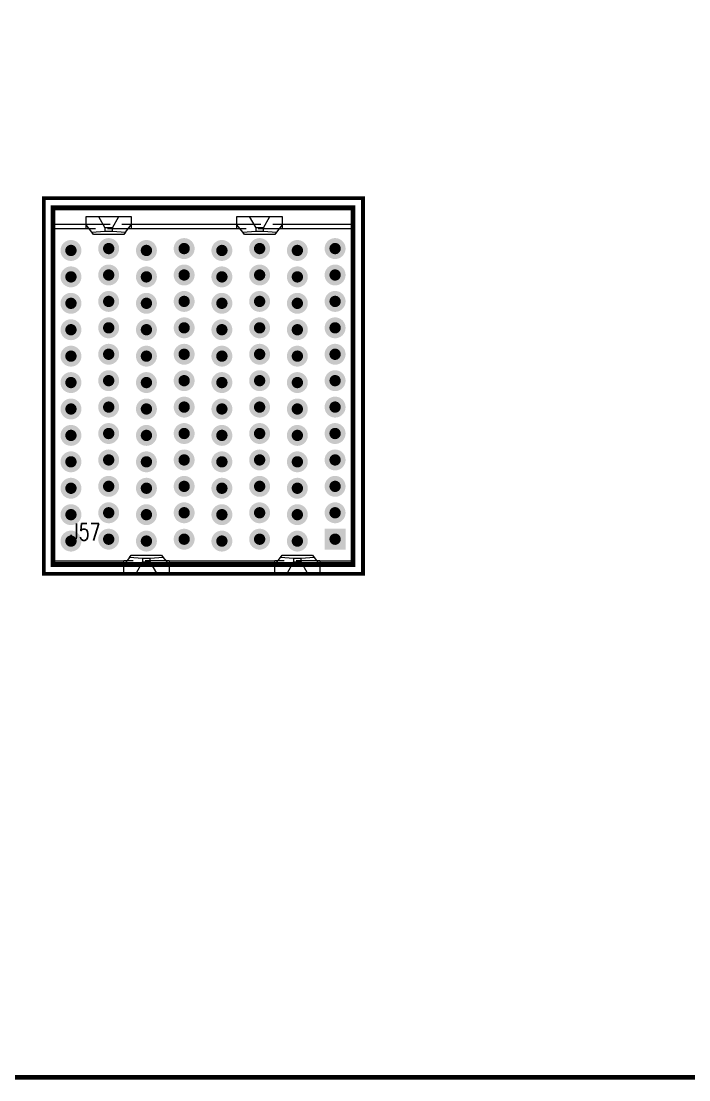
# Model space of a CAD drawing. Header units: millimetres. Extents: x 5 to 1395, y 5 to 415.
# Drawn here: x 1002.1 to 1037.5, y 11.1 to 67.2 of the extents above; entities that cross this region are included whole.
import ezdxf

# ---------------------------------------------------------------- set-up
doc = ezdxf.new("R2010")
doc.units = ezdxf.units.MM
doc.linetypes.add('HIDDEN', pattern=[1.905, 1.27, -0.635])
for name, color, linetype in [('BOARD_OUTLINE_00', 2, 'Continuous'), ('DRIL_PLTE_THRU_01', 16, 'Continuous'), ('DRIL_PLTE_THRU_02', 146, 'Continuous'), ('DRIL_PLTE_THRU_03', 56, 'Continuous'), ('DRIL_PLTE_THRU_04', 216, 'Continuous'), ('DRIL_PLTE_THRU_05', 34, 'Continuous'), ('DRIL_PLTE_THRU_06', 96, 'Continuous'), ('DRIL_PLTE_THRU_07', 171, 'Continuous'), ('DRIL_PLTE_THRU_08', 176, 'Continuous'), ('DRIL_SYMBOL', 2, 'Continuous'), ('PADS_BOT', 5, 'Continuous'), ('PADS_INNER', 1, 'Continuous'), ('PADS_TOP', 1, 'Continuous'), ('PART_NAME_01', 1, 'Continuous'), ('PART_TOP_2DLINE_26', 5, 'Continuous'), ('PART_TOP_2DLINE_27', 5, 'Continuous')]:
    doc.layers.add(name, color=color, linetype=linetype)
doc.styles.add('W0$127', font='simplex', dxfattribs={"width": 0.75})

# ---------------------------------------------------------------- blocks, each defined once
blk = doc.blocks.new('BOARD_30802')
at = {"layer": 'BOARD_OUTLINE_00', "const_width": 0.254}
blk.add_lwpolyline([(292.4, 279.4), (139.4, 279.4, -1), (132.4, 279.4), (19.4, 279.4, -1), (12.4, 279.4), (0, 279.4), (0, 218.93), (2, 218.93, -1), (2, 211.93), (0, 211.93), (0, 63), (2, 63, -1), (2, 56), (0, 56), (0, 0), (431.8, 0)], format="xyb", dxfattribs=at)
blk = doc.blocks.new('SMOOTH_0$2032')
at = {"const_width": 0.1016}
blk.add_lwpolyline([(-0.0508, 0, 1), (0.0508, 0, 1)], format="xyb", close=True, dxfattribs=at)
blk = doc.blocks.new('SMOOTH_0$254')
at = {"const_width": 0.127}
blk.add_lwpolyline([(-0.0635, 0, 1), (0.0635, 0, 1)], format="xyb", close=True, dxfattribs=at)
blk = doc.blocks.new('PART_BODY_TOP_11')
at = {"layer": 'PART_TOP_2DLINE_26', "const_width": 0.203}
blk.add_lwpolyline([(-8.438, 10.424), (8.478, 10.424), (8.478, -9.489), (-8.438, -9.489)], close=True, dxfattribs=at)
at = {"layer": 'PART_TOP_2DLINE_27', "const_width": 0.254}
blk.add_lwpolyline([(-7.95, -8.992), (7.95, -8.992), (7.95, 9.906), (-7.95, 9.906)], close=True, dxfattribs=at)
at = {"layer": 'PART_TOP_2DLINE_26'}
for p in [(-8.438, 10.424), (8.478, 10.424), (-8.438, -9.489), (8.478, -9.489)]:
    blk.add_blockref('SMOOTH_0$2032', p, dxfattribs=at)
at = {"layer": 'PART_TOP_2DLINE_27'}
for p in [(-7.95, 9.906), (7.95, 9.906), (-7.95, -8.992), (7.95, -8.992)]:
    blk.add_blockref('SMOOTH_0$254', p, dxfattribs=at)
blk = doc.blocks.new('DRIL_SYMBOL_0$599948')
at = {"layer": 'DRIL_SYMBOL', "const_width": 0.0508}
for points in [[(-0.254, 0), (0.254, 0)], [(0, -0.254), (0, 0.254)]]:
    blk.add_lwpolyline(points, dxfattribs=at)
blk = doc.blocks.new('DRIL_HOLE_0$599948')
at = {"const_width": 0.3}
blk.add_lwpolyline([(-0.15, 0, 1), (0.15, 0, 1)], format="xyb", close=True, dxfattribs=at)
blk.add_blockref('DRIL_SYMBOL_0$599948', (0, 0))
blk = doc.blocks.new('PAD_11')
at = {"const_width": 0.554}
blk.add_lwpolyline([(0, -0.277, 1), (0, 0.277, 1)], format="xyb", close=True, dxfattribs=at)
blk = doc.blocks.new('STK_TOP_7')
at = {"layer": 'DRIL_PLTE_THRU_01'}
blk.add_blockref('DRIL_HOLE_0$599948', (0, 0), dxfattribs=at)
at = {"layer": 'DRIL_PLTE_THRU_02'}
blk.add_blockref('DRIL_HOLE_0$599948', (0, 0), dxfattribs=at)
at = {"layer": 'DRIL_PLTE_THRU_03'}
blk.add_blockref('DRIL_HOLE_0$599948', (0, 0), dxfattribs=at)
at = {"layer": 'DRIL_PLTE_THRU_04'}
blk.add_blockref('DRIL_HOLE_0$599948', (0, 0), dxfattribs=at)
at = {"layer": 'DRIL_PLTE_THRU_05'}
blk.add_blockref('DRIL_HOLE_0$599948', (0, 0), dxfattribs=at)
at = {"layer": 'DRIL_PLTE_THRU_06'}
blk.add_blockref('DRIL_HOLE_0$599948', (0, 0), dxfattribs=at)
at = {"layer": 'DRIL_PLTE_THRU_07'}
blk.add_blockref('DRIL_HOLE_0$599948', (0, 0), dxfattribs=at)
at = {"layer": 'DRIL_PLTE_THRU_08'}
blk.add_blockref('DRIL_HOLE_0$599948', (0, 0), dxfattribs=at)
at = {"layer": 'PADS_BOT'}
blk.add_blockref('PAD_11', (0, 0), dxfattribs=at)
at = {"layer": 'PADS_INNER'}
blk.add_blockref('PAD_11', (0, 0), dxfattribs=at)
at = {"layer": 'PADS_TOP'}
blk.add_blockref('PAD_11', (0, 0), dxfattribs=at)
blk = doc.blocks.new('PAD_13')
at = {"const_width": 1.107948}
blk.add_lwpolyline([(-0.553974, 0), (0.553974, 0)], dxfattribs=at)
blk = doc.blocks.new('STK_TOP_82')
at = {"layer": 'DRIL_PLTE_THRU_01'}
blk.add_blockref('DRIL_HOLE_0$599948', (0, 0), dxfattribs=at)
at = {"layer": 'DRIL_PLTE_THRU_02'}
blk.add_blockref('DRIL_HOLE_0$599948', (0, 0), dxfattribs=at)
at = {"layer": 'DRIL_PLTE_THRU_03'}
blk.add_blockref('DRIL_HOLE_0$599948', (0, 0), dxfattribs=at)
at = {"layer": 'DRIL_PLTE_THRU_04'}
blk.add_blockref('DRIL_HOLE_0$599948', (0, 0), dxfattribs=at)
at = {"layer": 'DRIL_PLTE_THRU_05'}
blk.add_blockref('DRIL_HOLE_0$599948', (0, 0), dxfattribs=at)
at = {"layer": 'DRIL_PLTE_THRU_06'}
blk.add_blockref('DRIL_HOLE_0$599948', (0, 0), dxfattribs=at)
at = {"layer": 'DRIL_PLTE_THRU_07'}
blk.add_blockref('DRIL_HOLE_0$599948', (0, 0), dxfattribs=at)
at = {"layer": 'DRIL_PLTE_THRU_08'}
blk.add_blockref('DRIL_HOLE_0$599948', (0, 0), dxfattribs=at)
at = {"layer": 'PADS_BOT'}
blk.add_blockref('PAD_11', (0, 0), dxfattribs=at)
at = {"layer": 'PADS_INNER'}
blk.add_blockref('PAD_11', (0, 0), dxfattribs=at)
at = {"layer": 'PADS_TOP'}
blk.add_blockref('PAD_13', (0, 0), dxfattribs=at)
blk = doc.blocks.new('SYM_TOP_13')
for name, p in [('PART_BODY_TOP_11', (0, 0)), ('STK_TOP_7', (-7, 7.65)), ('STK_TOP_7', (-5, 7.75)), ('STK_TOP_7', (-3, 7.65)), ('STK_TOP_7', (-1, 7.75)), ('STK_TOP_7', (1, 7.65)), ('STK_TOP_7', (3, 7.75)), ('STK_TOP_7', (5, 7.65)), ('STK_TOP_7', (7, 7.75)), ('STK_TOP_7', (-7, 6.25)), ('STK_TOP_7', (-5, 6.35)), ('STK_TOP_7', (-3, 6.25)), ('STK_TOP_7', (-1, 6.35)), ('STK_TOP_7', (1, 6.25)), ('STK_TOP_7', (3, 6.35)), ('STK_TOP_7', (5, 6.25)), ('STK_TOP_7', (7, 6.35)), ('STK_TOP_7', (-7, 4.85)), ('STK_TOP_7', (-5, 4.95)), ('STK_TOP_7', (-3, 4.85)), ('STK_TOP_7', (-1, 4.95)), ('STK_TOP_7', (1, 4.85)), ('STK_TOP_7', (3, 4.95)), ('STK_TOP_7', (5, 4.85)), ('STK_TOP_7', (7, 4.95)), ('STK_TOP_7', (-7, 3.45)), ('STK_TOP_7', (-5, 3.55)), ('STK_TOP_7', (-3, 3.45)), ('STK_TOP_7', (-1, 3.55)), ('STK_TOP_7', (1, 3.45)), ('STK_TOP_7', (3, 3.55)), ('STK_TOP_7', (5, 3.45)), ('STK_TOP_7', (7, 3.55)), ('STK_TOP_7', (-7, 2.05)), ('STK_TOP_7', (-5, 2.15)), ('STK_TOP_7', (-3, 2.05)), ('STK_TOP_7', (-1, 2.15)), ('STK_TOP_7', (1, 2.05)), ('STK_TOP_7', (3, 2.15)), ('STK_TOP_7', (5, 2.05)), ('STK_TOP_7', (7, 2.15)), ('STK_TOP_7', (-7, 0.65)), ('STK_TOP_7', (-5, 0.75)), ('STK_TOP_7', (-3, 0.65)), ('STK_TOP_7', (-1, 0.75)), ('STK_TOP_7', (1, 0.65)), ('STK_TOP_7', (3, 0.75)), ('STK_TOP_7', (5, 0.65)), ('STK_TOP_7', (7, 0.75)), ('STK_TOP_7', (-7, -0.75)), ('STK_TOP_7', (-5, -0.65)), ('STK_TOP_7', (-3, -0.75)), ('STK_TOP_7', (-1, -0.65)), ('STK_TOP_7', (1, -0.75)), ('STK_TOP_7', (3, -0.65)), ('STK_TOP_7', (5, -0.75)), ('STK_TOP_7', (7, -0.65)), ('STK_TOP_7', (-7, -2.15)), ('STK_TOP_7', (-5, -2.05)), ('STK_TOP_7', (-3, -2.15)), ('STK_TOP_7', (-1, -2.05)), ('STK_TOP_7', (1, -2.15)), ('STK_TOP_7', (3, -2.05)), ('STK_TOP_7', (5, -2.15)), ('STK_TOP_7', (7, -2.05)), ('STK_TOP_7', (-7, -3.55)), ('STK_TOP_7', (-5, -3.45)), ('STK_TOP_7', (-3, -3.55)), ('STK_TOP_7', (-1, -3.45)), ('STK_TOP_7', (1, -3.55)), ('STK_TOP_7', (3, -3.45)), ('STK_TOP_7', (5, -3.55)), ('STK_TOP_7', (7, -3.45)), ('STK_TOP_7', (-7, -4.95)), ('STK_TOP_7', (-5, -4.85)), ('STK_TOP_7', (-3, -4.95)), ('STK_TOP_7', (-1, -4.85)), ('STK_TOP_7', (1, -4.95)), ('STK_TOP_7', (3, -4.85)), ('STK_TOP_7', (5, -4.95)), ('STK_TOP_7', (7, -4.85)), ('STK_TOP_7', (-7, -6.35)), ('STK_TOP_7', (-5, -6.25)), ('STK_TOP_7', (-3, -6.35)), ('STK_TOP_7', (-1, -6.25)), ('STK_TOP_7', (1, -6.35)), ('STK_TOP_7', (3, -6.25)), ('STK_TOP_7', (5, -6.35)), ('STK_TOP_7', (7, -6.25)), ('STK_TOP_7', (-7, -7.75)), ('STK_TOP_7', (-5, -7.65)), ('STK_TOP_7', (-3, -7.75)), ('STK_TOP_7', (-1, -7.65)), ('STK_TOP_7', (1, -7.75)), ('STK_TOP_7', (3, -7.65)), ('STK_TOP_7', (5, -7.75)), ('STK_TOP_82', (7, -7.65))]:
    blk.add_blockref(name, p)
blk = doc.blocks.new('PART_TOP_60')
blk.add_blockref('SYM_TOP_13', (0, 0))
at = {"layer": 'PART_NAME_01', "style": 'W0$127', "width": 0.75}
blk.add_text('J57', height=0.889, dxfattribs=at).set_placement((-7.041, -7.711))
blk = doc.blocks.new('q')
for name, p in [('BOARD_30802', (963.245, 11.209)), ('PART_TOP_60', (1011.775, 47.379))]:
    blk.add_blockref(name, p)

msp = doc.modelspace()

# ---------------------------------------------------------------- linework, layer by layer
at = {"color": 7, "linetype": 'Continuous', "lineweight": 15}
for p, q in [((1005.5748, 56.3788), (1005.5748, 56.8288)), ((1005.5748, 56.8288), (1006.2284, 56.8288)), ((1006.2284, 56.8288), (1006.5748, 56.2288)), ((1006.2284, 56.8288), (1007.3212, 56.8288)), ((1006.9748, 56.2288), (1007.3212, 56.8288)), ((1007.3212, 56.8288), (1007.9748, 56.8288)), ((1007.9748, 56.8288), (1007.9748, 56.3788)), ((1013.5748, 56.3788), (1013.5748, 56.8288)), ((1013.5748, 56.8288), (1014.2284, 56.8288)), ((1014.2284, 56.8288), (1014.5748, 56.2288)), ((1014.2284, 56.8288), (1015.3212, 56.8288)), ((1014.9748, 56.2288), (1015.3212, 56.8288)), ((1015.3212, 56.8288), (1015.9748, 56.8288)), ((1015.9748, 56.8288), (1015.9748, 56.3788)), ((1003.8248, 56.4288), (1005.5748, 56.4288)), ((1003.8248, 56.4288), (1003.8248, 56.1788)), ((1005.5748, 56.1788), (1003.8248, 56.1788)), ((1003.8248, 56.1788), (1003.8248, 38.5788)), ((1005.8795, 55.9979), (1005.5748, 56.3788)), ((1005.5748, 56.1788), (1005.5748, 56.3788)), ((1006.9748, 56.2288), (1006.5748, 56.2288)), ((1006.5748, 56.2288), (1006.5748, 56.0588)), ((1006.9748, 56.0588), (1006.9748, 56.2288)), ((1007.6701, 55.9979), (1007.9748, 56.3788)), ((1007.9748, 56.4288), (1013.5748, 56.4288)), ((1007.9748, 56.3788), (1007.9748, 56.1788)), ((1013.5748, 56.1788), (1007.9748, 56.1788)), ((1013.8795, 55.9979), (1013.5748, 56.3788)), ((1013.5748, 56.1788), (1013.5748, 56.3788)), ((1014.9748, 56.2288), (1014.5748, 56.2288)), ((1014.5748, 56.2288), (1014.5748, 56.0588)), ((1014.9748, 56.0588), (1014.9748, 56.2288)), ((1015.9748, 56.3788), (1015.6701, 55.9979)), ((1015.9748, 56.4288), (1019.7248, 56.4288)), ((1015.9748, 56.3788), (1015.9748, 56.1788)), ((1019.7248, 56.1788), (1015.9748, 56.1788)), ((1019.7248, 56.4288), (1019.7248, 56.1788)), ((1019.7248, 38.5788), (1019.7248, 56.1788)), ((1005.8795, 55.9979), (1006.5748, 56.0588)), ((1005.9748, 55.8788), (1005.8795, 55.9979)), ((1007.5748, 55.8788), (1005.9748, 55.8788)), ((1006.5748, 56.0588), (1006.9748, 56.0588)), ((1006.9748, 56.0588), (1007.6701, 55.9979)), ((1007.6701, 55.9979), (1007.5748, 55.8788)), ((1013.8795, 55.9979), (1014.5748, 56.0588)), ((1013.9748, 55.8788), (1013.8795, 55.9979)), ((1015.5748, 55.8788), (1013.9748, 55.8788)), ((1014.5748, 56.0588), (1014.9748, 56.0588)), ((1014.9748, 56.0588), (1015.6701, 55.9979)), ((1015.6701, 55.9979), (1015.5748, 55.8788)), ((1007.8795, 38.7596), (1007.5748, 38.3788)), ((1007.8795, 38.7596), (1007.9748, 38.8788)), ((1008.5748, 38.6988), (1007.8795, 38.7596)), ((1007.9748, 38.8788), (1009.5748, 38.8788)), ((1009.6701, 38.7596), (1008.9748, 38.6988)), ((1009.5748, 38.8788), (1009.6701, 38.7596)), ((1009.6701, 38.7596), (1009.9748, 38.3788)), ((1015.5748, 38.3788), (1015.8793, 38.7594)), ((1015.8793, 38.7594), (1015.9748, 38.8788)), ((1016.5748, 38.6988), (1015.8793, 38.7594)), ((1015.9748, 38.8788), (1017.5748, 38.8788)), ((1017.6703, 38.7594), (1016.9748, 38.6988)), ((1017.5748, 38.8788), (1017.6703, 38.7594)), ((1017.6703, 38.7594), (1017.9748, 38.3788)), ((1003.8248, 38.5788), (1007.5748, 38.5788)), ((1003.8248, 38.5788), (1003.8248, 38.3288)), ((1003.8248, 38.3288), (1007.5748, 38.3288)), ((1007.5748, 38.3788), (1007.5748, 38.5788)), ((1007.5748, 37.9288), (1007.5748, 38.3788)), ((1008.5748, 38.5288), (1008.2284, 37.9288)), ((1008.9748, 38.6988), (1008.5748, 38.6988)), ((1008.5748, 38.6988), (1008.5748, 38.5288)), ((1008.5748, 38.5288), (1008.9748, 38.5288)), ((1008.9748, 38.5288), (1008.9748, 38.6988)), ((1009.3212, 37.9288), (1008.9748, 38.5288)), ((1009.9748, 38.5788), (1015.5748, 38.5788)), ((1009.9748, 38.5788), (1009.9748, 38.3788)), ((1009.9748, 38.3788), (1009.9748, 37.9288)), ((1015.5748, 38.3288), (1009.9748, 38.3288)), ((1015.5748, 38.3788), (1015.5748, 38.5788)), ((1015.5748, 37.9288), (1015.5748, 38.3788)), ((1016.5748, 38.5288), (1016.2284, 37.9288)), ((1016.5748, 38.6988), (1016.5748, 38.5288)), ((1016.9748, 38.6988), (1016.5748, 38.6988)), ((1016.5748, 38.5288), (1016.9748, 38.5288)), ((1016.9748, 38.5288), (1016.9748, 38.6988)), ((1017.3212, 37.9288), (1016.9748, 38.5288)), ((1017.9748, 38.5788), (1019.7248, 38.5788)), ((1017.9748, 38.5788), (1017.9748, 38.3788)), ((1017.9748, 38.3788), (1017.9748, 37.9288)), ((1019.7248, 38.3288), (1017.9748, 38.3288)), ((1019.7248, 38.3288), (1019.7248, 38.5788)), ((1008.2284, 37.9288), (1007.5748, 37.9288)), ((1009.3212, 37.9288), (1008.2284, 37.9288)), ((1009.9748, 37.9288), (1009.3212, 37.9288)), ((1016.2284, 37.9288), (1015.5748, 37.9288)), ((1017.3212, 37.9288), (1016.2284, 37.9288)), ((1017.9748, 37.9288), (1017.3212, 37.9288)), ((963.2448, 11.2088), (1395.0448, 11.2088))]:
    msp.add_line(p, q, dxfattribs=at)
at = {"color": 7, "linetype": 'HIDDEN', "lineweight": 0}
for p, q in [((1005.5748, 56.4288), (1007.9748, 56.4288)), ((1007.9748, 56.1788), (1005.5748, 56.1788)), ((1013.5748, 56.4288), (1015.9748, 56.4288)), ((1015.9748, 56.1788), (1013.5748, 56.1788)), ((1009.9748, 38.5788), (1007.5748, 38.5788)), ((1009.9748, 38.3288), (1007.5748, 38.3288)), ((1017.9748, 38.5788), (1015.5748, 38.5788)), ((1017.9748, 38.3288), (1015.5748, 38.3288))]:
    msp.add_line(p, q, dxfattribs=at)
for centre in [(1004.7748, 55.0288), (1006.7748, 55.1288), (1008.7748, 55.0288), (1010.7748, 55.1288), (1012.7748, 55.0288), (1014.7748, 55.1288), (1016.7748, 55.0288), (1018.7748, 55.1288), (1006.7748, 53.7288), (1010.7748, 53.7288), (1014.7748, 53.7288), (1018.7748, 53.7288), (1004.7748, 53.6288), (1008.7748, 53.6288), (1012.7748, 53.6288), (1016.7748, 53.6288), (1004.7748, 52.2288), (1006.7748, 52.3288), (1008.7748, 52.2288), (1010.7748, 52.3288), (1012.7748, 52.2288), (1014.7748, 52.3288), (1016.7748, 52.2288), (1018.7748, 52.3288), (1006.7748, 50.9288), (1010.7748, 50.9288), (1014.7748, 50.9288), (1018.7748, 50.9288), (1004.7748, 50.8288), (1008.7748, 50.8288), (1012.7748, 50.8288), (1016.7748, 50.8288), (1004.7748, 49.4288), (1006.7748, 49.5288), (1008.7748, 49.4288), (1010.7748, 49.5288), (1012.7748, 49.4288), (1014.7748, 49.5288), (1016.7748, 49.4288), (1018.7748, 49.5288), (1006.7748, 48.1288), (1010.7748, 48.1288), (1014.7748, 48.1288), (1018.7748, 48.1288), (1004.7748, 48.0288), (1008.7748, 48.0288), (1012.7748, 48.0288), (1016.7748, 48.0288), (1004.7748, 46.6288), (1006.7748, 46.7288), (1008.7748, 46.6288), (1010.7748, 46.7288), (1012.7748, 46.6288), (1014.7748, 46.7288), (1016.7748, 46.6288), (1018.7748, 46.7288), (1006.7748, 45.3288), (1010.7748, 45.3288), (1014.7748, 45.3288), (1018.7748, 45.3288), (1004.7748, 45.2288), (1008.7748, 45.2288), (1012.7748, 45.2288), (1016.7748, 45.2288), (1004.7748, 43.8288), (1006.7748, 43.9288), (1008.7748, 43.8288), (1010.7748, 43.9288), (1012.7748, 43.8288), (1014.7748, 43.9288), (1016.7748, 43.8288), (1018.7748, 43.9288), (1006.7748, 42.5288), (1010.7748, 42.5288), (1014.7748, 42.5288), (1018.7748, 42.5288), (1004.7748, 42.4288), (1008.7748, 42.4288), (1012.7748, 42.4288), (1016.7748, 42.4288), (1004.7748, 41.0288), (1006.7748, 41.1288), (1008.7748, 41.0288), (1010.7748, 41.1288), (1012.7748, 41.0288), (1014.7748, 41.1288), (1016.7748, 41.0288), (1018.7748, 41.1288), (1006.7748, 39.7288), (1010.7748, 39.7288), (1014.7748, 39.7288), (1018.7748, 39.7288), (1004.7748, 39.6288), (1008.7748, 39.6288), (1012.7748, 39.6288), (1016.7748, 39.6288)]:
    msp.add_circle(centre, 0.2, dxfattribs=at)

# ---------------------------------------------------------------- block references
msp.add_blockref('q', (0, 0))

doc.saveas('drawing.dxf')
